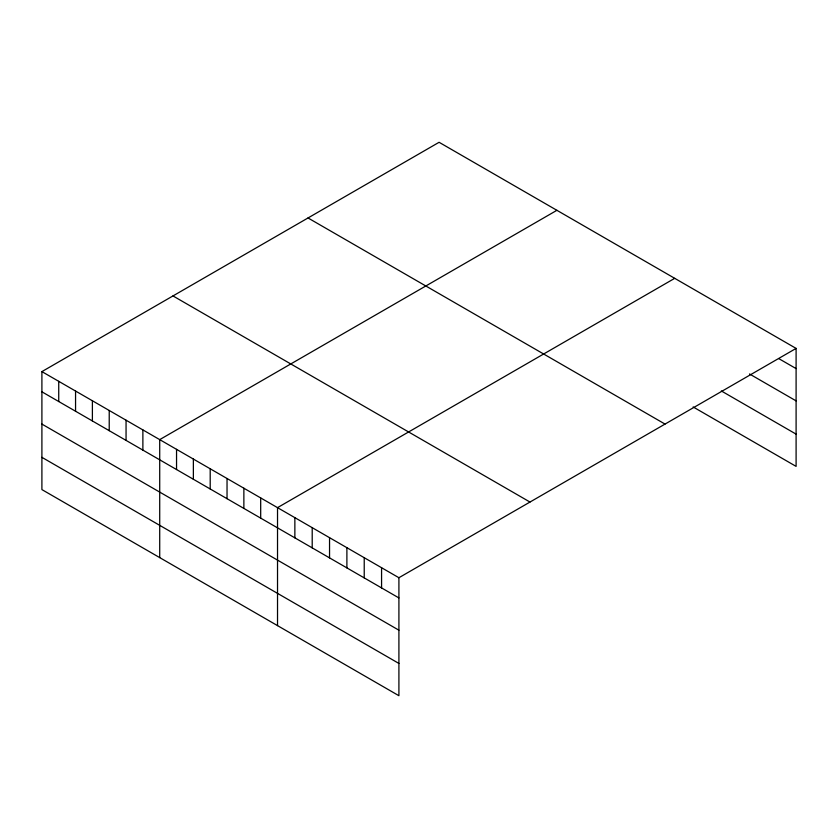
<?xml version="1.0" encoding="UTF-8"?>
<svg xmlns="http://www.w3.org/2000/svg" width="838" height="838" viewBox="0 0 838 838"><rect width="100%" height="100%" fill="white"/><g stroke="black" fill="none" stroke-linecap="round" stroke-linejoin="round"><path stroke-width="1.26" d="M796.1 348.409L398.909 577.728L398.909 695.708L41.9 489.591L41.9 371.611L439.091 142.292L796.1 348.409L796.1 466.389L693.141 406.954M556.903 210.307L159.712 439.625L159.712 557.616M674.716 278.331L277.525 507.639L277.525 625.63M778.764 358.601L796.1 368.605M749.497 373.968L796.1 400.878M721.319 390.948L796.1 434.126M308.017 217.964L665.026 424.08M172.974 295.929L529.983 502.046M41.9 371.611L398.909 577.728M41.9 391.807L398.909 597.923M41.9 424.08L398.909 630.197M41.9 457.328L398.909 663.445M381.573 567.714L381.573 587.909M364.226 557.699L364.226 577.906M346.89 547.685L346.89 567.892M329.544 537.682L329.544 557.878M312.207 527.668L312.207 547.874M294.861 517.654L294.861 537.86M260.691 497.929L260.691 518.125M243.868 488.208L243.868 508.415M227.035 478.498L227.035 498.694M210.202 468.777L210.202 488.983M193.369 459.056L193.369 479.263M176.546 449.346L176.546 469.542M142.879 429.904L142.879 450.111M126.056 420.194L126.056 440.39M109.223 410.473L109.223 430.68M92.39 400.753L92.39 420.959M75.556 391.042L75.556 411.238M58.733 381.321L58.733 401.528"/></g></svg>
